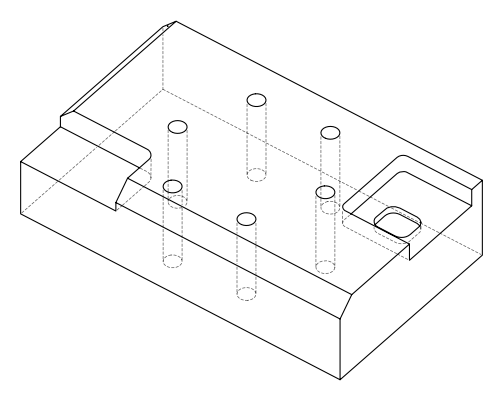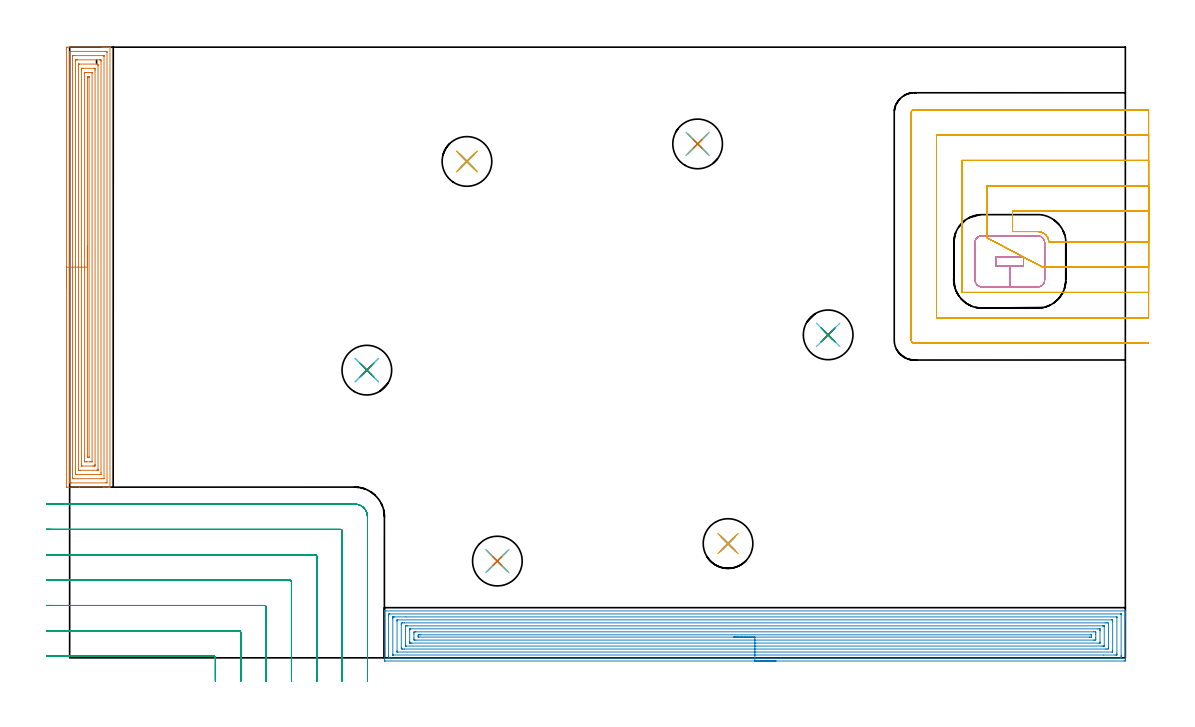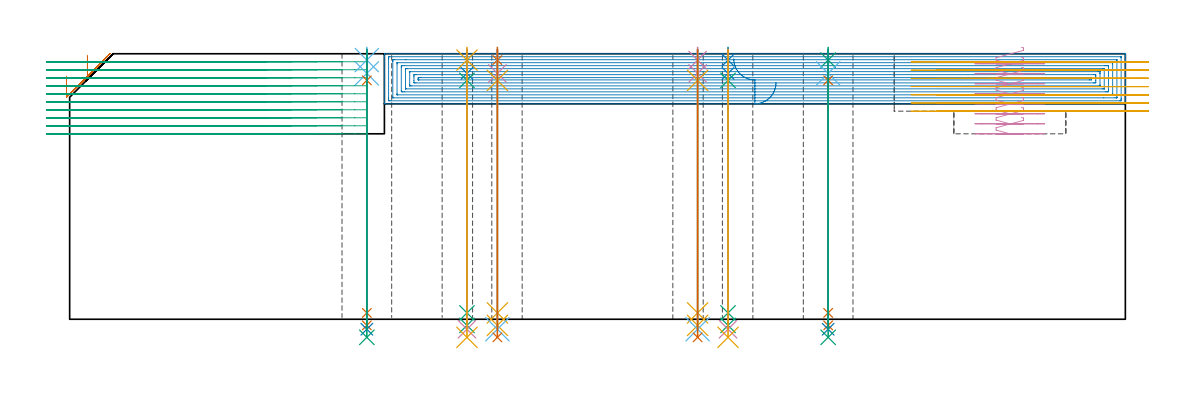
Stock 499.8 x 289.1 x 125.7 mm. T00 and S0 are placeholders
(PLAN: 35 operations, 28 tool changes, 102.1 min)
(1 AREA_MILL | FG_CHAMFER_SURFACE | UGT0205_001 | 13.59 min | 45882 mm3)
(2 AREA_MILL_1 | FG_CHAMFER_SURFACE_1 | UGT0205_001 | 25.56 min | 100823 mm3)
(3 MILL_CORNER_NOTCH_RECTANGULAR | CORNER_NOTCH_RECTANGULAR | NXT0201_012 | Follow Part, ap 4, ae 75% | 24.99 min | 450709 mm3)
(4 MILL_RECTANGULAR_POCKET | POCKET_RECTANGULAR_STRAIGHT | UGT0201_094 | Follow Part, ap 5, ae 75% | 3.44 min | 83038 mm3)
(5 MILL_SLOT | SLOT_PARTIAL_RECTANGULAR | NXT0201_012 | Follow Part, ap 4, ae 75% | 24.1 min | 315853 mm3)
(6 SPOT_DRILL | STEP1HOLE | NXT0321_9005460120000 | 0.05 min | 198 mm3)
(7 SPOT_DRILL_1 | STEP1HOLE_1 | NXT0321_9005460120000 | 0.05 min | 174 mm3)
(8 SPOT_DRILL_2 | STEP1HOLE_2 | NXT0321_9005460120000 | 0.05 min | 167 mm3)
(9 SPOT_DRILL_3 | STEP1HOLE_3 | NXT0321_9005460120000 | 0.05 min | 180 mm3)
(10 SPOT_DRILL_4 | STEP1HOLE_4 | NXT0321_9005460120000 | 0.05 min | 181 mm3)
(11 SPOT_DRILL_5 | STEP1HOLE_5 | NXT0321_9005460120000 | 0.05 min | 193 mm3)
(12 DRILL_BLIND_HOLE_INTO_CENTER | STEP1HOLE | NXT0301_033 | 0.05 min | 211 mm3)
(13 GUN_DRILL_THROUGH_HOLE | STEP1HOLE | UGT0307_002 | 0.57 min | 3239 mm3)
(14 SPADE_DRILL_TO_ENLARGE_THROUGH_HOLE | STEP1HOLE | UGT0306_005 | 0.53 min | 17093 mm3)
(15 DRILL_TO_ENLARGE_THROUGH_HOLE | STEP1HOLE | UGT0301_056 | 0.55 min | 33743 mm3)
(16 DRILL_BLIND_HOLE_INTO_CENTER_1 | STEP1HOLE_1 | NXT0301_033 | 0.05 min | 182 mm3)
(17 GUN_DRILL_THROUGH_HOLE_1 | STEP1HOLE_1 | UGT0307_002 | 0.57 min | 3279 mm3)
(18 SPADE_DRILL_TO_ENLARGE_THROUGH_HOLE_1 | STEP1HOLE_1 | UGT0306_005 | 0.53 min | 17024 mm3)
(19 DRILL_TO_ENLARGE_THROUGH_HOLE_1 | STEP1HOLE_1 | UGT0301_056 | 0.55 min | 33775 mm3)
(20 DRILL_BLIND_HOLE_INTO_CENTER_2 | STEP1HOLE_2 | NXT0301_033 | 0.05 min | 190 mm3)
(21 GUN_DRILL_THROUGH_HOLE_2 | STEP1HOLE_2 | UGT0307_002 | 0.57 min | 3199 mm3)
(22 SPADE_DRILL_TO_ENLARGE_THROUGH_HOLE_2 | STEP1HOLE_2 | UGT0306_005 | 0.53 min | 17070 mm3)
(23 DRILL_TO_ENLARGE_THROUGH_HOLE_2 | STEP1HOLE_2 | UGT0301_056 | 0.55 min | 33785 mm3)
(24 DRILL_BLIND_HOLE_INTO_CENTER_3 | STEP1HOLE_3 | NXT0301_033 | 0.05 min | 200 mm3)
(25 GUN_DRILL_THROUGH_HOLE_3 | STEP1HOLE_3 | UGT0307_002 | 0.57 min | 3217 mm3)
(26 SPADE_DRILL_TO_ENLARGE_THROUGH_HOLE_3 | STEP1HOLE_3 | UGT0306_005 | 0.53 min | 17097 mm3)
(27 DRILL_TO_ENLARGE_THROUGH_HOLE_3 | STEP1HOLE_3 | UGT0301_056 | 0.55 min | 33769 mm3)
(28 DRILL_BLIND_HOLE_INTO_CENTER_4 | STEP1HOLE_4 | NXT0301_033 | 0.05 min | 164 mm3)
(29 GUN_DRILL_THROUGH_HOLE_4 | STEP1HOLE_4 | UGT0307_002 | 0.57 min | 3264 mm3)
(30 SPADE_DRILL_TO_ENLARGE_THROUGH_HOLE_4 | STEP1HOLE_4 | UGT0306_005 | 0.53 min | 17041 mm3)
(31 DRILL_TO_ENLARGE_THROUGH_HOLE_4 | STEP1HOLE_4 | UGT0301_056 | 0.55 min | 33764 mm3)
(32 DRILL_BLIND_HOLE_INTO_CENTER_5 | STEP1HOLE_5 | NXT0301_033 | 0.05 min | 181 mm3)
(33 GUN_DRILL_THROUGH_HOLE_5 | STEP1HOLE_5 | UGT0307_002 | 0.57 min | 3260 mm3)
(34 SPADE_DRILL_TO_ENLARGE_THROUGH_HOLE_5 | STEP1HOLE_5 | UGT0306_005 | 0.53 min | 17053 mm3)
(35 DRILL_TO_ENLARGE_THROUGH_HOLE_5 | STEP1HOLE_5 | UGT0301_056 | 0.55 min | 33758 mm3)
(TOOL UGT0205_001 | Chamfer Mill 20 x 3 x 45 deg. | D20 FL50 Z2)
(TOOL NXT0201_012 | ENDMILL 16mm [2P460-1600-NA 1630] | D16 FL38 Z6)
(TOOL UGT0201_094 | End mill 20 mm | D20 FL38 Z4)
(TOOL NXT0321_9005460120000 | NC Spot Drill, 142deg, 12mm, Carbide, Uncoated | D12 PA142 FL30 Z2)
(TOOL NXT0301_033 | Carbide Drill 6.2mm [860.1-0620-031A1-MM 2214] | D6.2 PA140 FL53 Z2)
(TOOL UGT0307_002 | Gun Drill 6 mm | D6 PA130 FL24 Z1)
(TOOL UGT0306_005 | Spade Drill 14.5mm | D14.5 PA132 FL10 Z2)
(TOOL UGT0301_056 | Twist Drill 23.5 mm | D23.5 PA118 FL155 Z2)
(OP 1 AREA_MILL)
G17 G21 G94 G90
T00 M6
G54
G17 G0 G90 X-1.5 Y174.95 S1061 M3
G43 Z135.7 H0
Z115.1
G94 G1 Y174.988 Z114.228 F250.
Y175.102 Z113.364
Y175.291 Z112.512
Y175.553 Z111.68
Y175.887 Z110.874
Y176.29 Z110.1
Y176.759 Z109.364
Y177.29 Z108.672
Y177.879 Z108.029
Y178.522 Z107.44
Y179.214 Z106.909
Y179.95 Z106.44
Y180.724 Z106.037
Y181.53 Z105.703
Y182.362 Z105.441
Y183.214 Z105.252
Y184.078 Z105.138
Y184.95 Z105.1
Y288.14
X-1.499 Y288.492 Z105.101
X-1.494 Y289.027 Z105.103
X-1.492 Y289.092 Z105.106
X-0.963 Y289.1 Z105.634
X15.296 Z121.891
X15.9 Z122.495
X16.467 Z123.064
X16.788 Z123.384
X17.355 Z123.951
X17.676 Z124.271
X18.317 Z124.916
X18.712 Z125.312
X19.068 Y289.093 Z125.659
X19.097 Y289.09 Z125.688
X19.1 Y288.939 Z125.7
Y80.961
X19.097 Y80.81 Z125.688
X19.068 Y80.807 Z125.659
X18.712 Y80.8 Z125.311
X18.317 Z124.916
X17.676 Z124.271
X16.467 Z123.064
X15.9 Z122.495
X4.695 Z111.292
X-1.247 Y80.801 Z105.35
X-1.492 Y80.81 Z105.106
X-1.499 Y81.054 Z105.099
Y81.087
X-1.5 Y184.95 Z105.1
X-0.086 Z106.514
Y286.717
X-0.076 Y287.09 Z106.524
X0.423 Y287.099 Z107.023
X16.788 Y287.1 Z123.388
X17.286 Y287.099 Z123.886
X17.676 Y287.09 Z124.276
X17.685 Y286.707 Z124.285
X17.686 Y286.697 Z124.286
Y83.183
X17.676 Y82.81 Z124.276
X17.177 Y82.801 Z123.777
X0.812 Y82.8 Z107.412
X0.314 Y82.801 Z106.914
X-0.076 Y82.81 Z106.524
X-0.086 Y83.193 Z106.514
Y83.203
Y184.95
X1.328 Z107.928
X1.329 Y284.922 Z107.929
X1.33 Y285.015 Z107.93
X1.332 Y285.061 Z107.932
X1.335 Y285.079 Z107.935
X1.348 Y285.09 Z107.948
X1.525 Y285.098 Z108.125
X1.7 Y285.099 Z108.3
X2.41 Y285.1 Z109.01
X15.9 Y285.099 Z122.5
X16.077 Y285.096 Z122.677
X16.195 Y285.09 Z122.795
X16.265 Y285.082 Z122.865
X16.267 Y285.046 Z122.867
X16.269 Y284.922 Z122.869
X16.271 Y284.549 Z122.871
Y84.978
X16.27 Y84.885 Z122.87
X16.268 Y84.839 Z122.868
X16.265 Y84.821 Z122.865
X16.252 Y84.81 Z122.852
X16.075 Y84.802 Z122.675
X15.9 Y84.801 Z122.5
X15.19 Y84.8 Z121.79
X1.7 Y84.801 Z108.3
X1.523 Y84.804 Z108.123
X1.405 Y84.81 Z108.005
X1.335 Y84.818 Z107.935
X1.333 Y84.854 Z107.933
X1.33 Y84.978 Z107.93
X1.329 Y85.351 Z107.929
X1.328 Y184.95 Z107.928
X2.743 Z109.343
Y282.244
X2.747 Y282.976 Z109.347
X2.749 Y283.077 Z109.349
X2.837 Y283.09 Z109.437
X3.049 Y283.095 Z109.649
X3.475 Y283.1 Z110.075
X3.511 Z110.111
X14.162 Z120.762
X14.563 Y283.095 Z121.163
X14.764 Y283.09 Z121.364
X14.85 Y283.083 Z121.45
X14.852 Y283.017 Z121.452
X14.857 Y282.401 Z121.457
Y87.656
X14.853 Y86.924 Z121.453
X14.85 Y86.824 Z121.45
X14.763 Y86.81 Z121.363
X14.551 Y86.805 Z121.151
X14.125 Y86.8 Z120.725
X14.089 Z120.689
X3.438 Z110.038
X3.037 Y86.805 Z109.637
X2.836 Y86.81 Z109.436
X2.749 Y86.817 Z109.349
X2.748 Y86.883 Z109.348
X2.743 Y87.499 Z109.343
Y184.95
X4.157 Z110.757
Y280.665
X4.16 Y280.872 Z110.76
X4.164 Y281.009 Z110.764
X4.17 Y281.091 Z110.77
X4.203 Y281.093 Z110.803
X4.362 Y281.097 Z110.962
X4.613 Y281.1 Z111.213
X12.602 Y281.099 Z119.202
X13.238 Y281.09 Z119.838
X13.436 Y281.069 Z120.036
X13.441 Y280.665 Z120.041
X13.442 Y280.459 Z120.042
X13.443 Y89.235 Z120.043
X13.44 Y89.028 Z120.04
X13.436 Y88.891 Z120.036
X13.43 Y88.81 Z120.03
X13.397 Y88.807 Z119.997
X13.238 Y88.803 Z119.838
X12.987 Y88.8 Z119.587
X4.998 Y88.801 Z111.598
X4.362 Y88.81 Z110.962
X4.164 Y88.831 Z110.764
X4.159 Y89.235 Z110.759
X4.158 Y89.441 Z110.758
X4.157 Y184.95 Z110.757
X5.571 Z112.171
X5.572 Y278.35 Z112.172
X5.573 Y278.674 Z112.173
X5.577 Y278.958 Z112.177
X5.579 Y279.09 Z112.179
X5.718 Y279.096 Z112.318
X6.137 Y279.099 Z112.737
X6.601 Y279.1 Z113.201
X11.463 Y279.099 Z118.063
X11.93 Y279.096 Z118.53
X12.013 Y279.09 Z118.613
X12.022 Y279.083 Z118.622
X12.025 Y279.058 Z118.625
X12.027 Y278.999 Z118.627
X12.028 Y278.674 Z118.628
X12.029 Y278.104 Z118.629
X12.028 Y91.55 Z118.628
X12.027 Y91.226 Z118.627
X12.023 Y90.942 Z118.623
X12.021 Y90.81 Z118.621
X11.883 Y90.804 Z118.483
X11.463 Y90.801 Z118.063
X10.999 Y90.8 Z117.599
X6.137 Y90.801 Z112.737
X5.67 Y90.804 Z112.27
X5.587 Y90.81 Z112.187
X5.578 Y90.817 Z112.178
X5.575 Y90.843 Z112.175
X5.573 Y90.902 Z112.173
X5.571 Y91.226 Z112.171
Y91.796
Y184.95
X6.985 Z113.585
Y276.928
X6.986 Y276.968 Z113.586
X6.99 Y277.047 Z113.59
X6.993 Y277.092 Z113.593
X7. Y277.094 Z113.6
X7.025 Y277.096 Z113.625
X7.702 Y277.1 Z114.302
X7.912 Z114.512
X9.477 Z116.077
X9.688 Z116.288
X10.367 Y277.098 Z116.967
X10.575 Y277.092 Z117.175
X10.599 Y277.091 Z117.199
X10.608 Y277.007 Z117.208
X10.613 Y276.928 Z117.213
X10.614 Y276.889 Z117.214
Y92.972
Y92.932
X10.61 Y92.853 Z117.21
X10.607 Y92.808 Z117.207
X10.6 Y92.806 Z117.2
X10.575 Y92.804 Z117.175
X9.898 Y92.8 Z116.498
X9.688 Z116.288
X8.123 Z114.723
X7.912 Z114.512
X7.233 Y92.802 Z113.833
X7.025 Y92.808 Z113.625
X7.001 Y92.809 Z113.601
X6.992 Y92.893 Z113.592
X6.987 Y92.972 Z113.587
X6.986 Y93.012 Z113.586
X6.985 Y184.95 Z113.585
X8.4 Z115.
Y274.613
X8.402 Y275.016 Z115.002
X8.404 Y275.069 Z115.004
X8.407 Y275.09 Z115.007
X8.414 Y275.093 Z115.014
X8.468 Y275.097 Z115.068
X8.579 Y275.099 Z115.179
X8.8 Y275.1 Z115.4
X9.022 Y275.098 Z115.622
X9.13 Y275.094 Z115.73
X9.183 Y275.09 Z115.783
X9.194 Y275.082 Z115.794
X9.196 Y275.066 Z115.796
X9.198 Y274.959 Z115.798
X9.2 Y274.701 Z115.8
Y95.287
X9.198 Y94.884 Z115.798
X9.196 Y94.831 Z115.796
X9.193 Y94.81 Z115.793
X9.186 Y94.808 Z115.786
X9.132 Y94.803 Z115.732
X9.021 Y94.801 Z115.621
X8.8 Y94.8 Z115.4
X8.578 Y94.802 Z115.178
X8.47 Y94.806 Z115.07
X8.417 Y94.81 Z115.017
X8.406 Y94.818 Z115.006
X8.404 Y94.834 Z115.004
X8.402 Y94.941 Z115.002
X8.4 Y95.199 Z115.
Y184.95
Y185.822 Z115.038
Y186.687 Z115.151
Y187.538 Z115.34
Y188.37 Z115.603
Y189.176 Z115.936
Y189.95 Z116.339
Y190.686 Z116.808
Y191.378 Z117.339
Y192.021 Z117.928
Y192.61 Z118.572
Y193.142 Z119.264
Y193.61 Z120.
Y194.013 Z120.773
Y194.347 Z121.579
Y194.609 Z122.411
Y194.798 Z123.263
Y194.912 Z124.128
Y194.95 Z125.
G0 Z135.7
M5
M2
(OP 2 AREA_MILL_1)
G17 G21 G94 G90
T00 M6
G54
G17 G0 G90 X334.4 Y-1.5 S1061 M3
G43 Z135.7 H0
Z112.
G94 G1 X334.362 Z111.128 F250.
X334.248 Z110.264
X334.059 Z109.412
X333.797 Z108.58
X333.463 Z107.774
X333.06 Z107.
X332.591 Z106.264
X332.06 Z105.572
X331.471 Z104.929
X330.828 Z104.34
X330.136 Z103.808
X329.4 Z103.34
X328.626 Z102.937
X327.82 Z102.603
X326.988 Z102.341
X326.136 Z102.152
X325.272 Z102.038
X324.4 Z102.
X149.627
X149.155 Y-1.495 Z102.003
X149.01 Y-1.492 Z102.006
X149. Y-1.343 Z102.155
Y18.526 Z122.021
Y20.901 Z124.395
Y21.862 Z125.362
X149.01 Y22.197 Z125.689
X149.18 Y22.2 Z125.7
X499.62
X499.79 Y22.197 Z125.689
X499.8 Y21.862 Z125.361
Y21.608 Z125.108
Y20.901 Z124.395
Y19.668 Z123.164
Y19.142 Z122.637
Y18.526 Z122.021
Y-0.817 Z102.68
X499.797 Y-1.08 Z102.418
X499.79 Y-1.492 Z102.005
X499.596 Y-1.496 Z102.002
X499.173 Y-1.5 Z102.
X324.4
Y-0.086 Z103.414
X152.192 Y-0.085 Z103.415
X151.415 Y-0.081 Z103.419
X151.036 Y-0.079 Z103.421
X151.009 Y0.28 Z103.78
X151.004 Y0.679 Z104.179
X151. Y1.15 Z104.65
Y19.55 Z123.05
X151.004 Y20.021 Z123.521
X151.009 Y20.42 Z123.92
X151.036 Y20.779 Z124.279
X151.415 Y20.784 Z124.284
X151.532 Y20.785 Z124.285
X497.502 Y20.786 Z124.286
X497.752 Y20.784 Z124.284
X497.782 Y20.782 Z124.282
X497.79 Y20.779 Z124.279
X497.794 Y20.771 Z124.271
X497.798 Y20.735 Z124.235
X497.799 Y20.701 Z124.201
X497.8 Y20.493 Z123.993
Y1.15 Z104.65
X497.796 Y0.679 Z104.179
X497.791 Y0.28 Z103.78
X497.764 Y-0.079 Z103.421
X497.385 Y-0.084 Z103.416
X497.268 Y-0.085 Z103.415
X324.4 Y-0.086 Z103.414
Y1.328 Z104.828
X153.125 Y1.329 Z104.829
X153.063 Y1.331 Z104.831
X153.024 Y1.335 Z104.835
X153.01 Y1.337 Z104.837
X153.008 Y1.359 Z104.859
X153.003 Y1.558 Z105.058
X153. Y1.757 Z105.257
Y18.462 Z121.962
X153.002 Y19.142 Z122.642
X153.005 Y19.337 Z122.837
X153.01 Y19.363 Z122.863
X153.029 Y19.366 Z122.866
X153.086 Y19.369 Z122.869
X153.203 Y19.37 Z122.87
X153.864 Y19.371 Z122.871
X159.2
X495.675
X495.737 Y19.369 Z122.869
X495.776 Y19.365 Z122.865
X495.79 Y19.363 Z122.863
X495.792 Y19.341 Z122.841
X495.797 Y19.142 Z122.642
X495.8 Y18.943 Z122.443
Y2.238 Z105.738
X495.798 Y1.558 Z105.058
X495.795 Y1.363 Z104.863
X495.79 Y1.336 Z104.836
X495.771 Y1.334 Z104.834
X495.714 Y1.331 Z104.831
X495.597 Y1.329 Z104.829
X494.936 Y1.328 Z104.828
X489.607
X324.4
Y2.743 Z106.243
X155.302
X155.107 Y2.746 Z106.246
X155.038 Y2.749 Z106.249
X155.01 Y2.752 Z106.252
X155.008 Y2.773 Z106.273
X155.004 Y2.881 Z106.381
X155.001 Y3.316 Z106.816
X155. Y17.375 Z120.875
X155.004 Y17.819 Z121.319
X155.008 Y17.927 Z121.427
X155.01 Y17.948 Z121.448
X155.038 Y17.951 Z121.451
X155.107 Y17.954 Z121.454
X155.302 Y17.956 Z121.456
X493.226 Y17.957 Z121.457
X493.655 Y17.956 Z121.456
X493.74 Y17.954 Z121.454
X493.777 Y17.95 Z121.45
X493.79 Y17.947 Z121.447
X493.792 Y17.925 Z121.425
X493.796 Y17.819 Z121.319
X493.8 Y17.393 Z120.893
Y3.325 Z106.825
X493.796 Y2.881 Z106.381
X493.792 Y2.773 Z106.273
X493.79 Y2.752 Z106.252
X493.762 Y2.749 Z106.249
X493.693 Y2.746 Z106.246
X493.498 Y2.744 Z106.244
X324.4 Y2.743 Z106.243
Y4.157 Z107.657
X158.606
X157.711 Y4.158 Z107.658
X157.673 Y4.159 Z107.659
X157.01 Y4.195 Z107.695
X157.001 Y4.856 Z108.356
X157. Y15.625 Z119.125
X157.003 Y16.283 Z119.783
X157.01 Y16.504 Z120.004
X157.636 Y16.541 Z120.041
X157.673 Y16.542 Z120.042
X158.527 Y16.543 Z120.043
X490.194
X491.089 Y16.542 Z120.042
X491.127 Y16.541 Z120.041
X491.79 Y16.504 Z120.004
X491.799 Y15.844 Z119.344
X491.8 Y5.075 Z108.575
X491.797 Y4.416 Z107.916
X491.79 Y4.195 Z107.695
X491.164 Y4.159 Z107.659
X491.127 Y4.158 Z107.658
X490.273 Y4.157 Z107.657
X324.4
Y5.571 Z109.071
X159.461
X159.073 Y5.573 Z109.073
X159.017 Y5.576 Z109.076
X159.01 Y5.578 Z109.078
X159.006 Y5.587 Z109.087
X159.003 Y5.614 Z109.114
X159.001 Y5.727 Z109.227
X159. Y5.954 Z109.454
X159.001 Y14.973 Z118.473
X159.003 Y15.086 Z118.586
X159.006 Y15.113 Z118.613
X159.01 Y15.122 Z118.622
X159.017 Y15.124 Z118.624
X159.073 Y15.127 Z118.627
X159.461 Y15.128 Z118.628
X159.965 Y15.129 Z118.629
X488.95
X489.339 Y15.127 Z118.627
X489.728 Y15.124 Z118.624
X489.777 Y15.122 Z118.622
X489.79 Y15.117 Z118.617
X489.793 Y15.098 Z118.598
X489.797 Y15.018 Z118.518
X489.799 Y14.897 Z118.397
X489.8 Y14.746 Z118.246
X489.799 Y5.727 Z109.227
X489.797 Y5.614 Z109.114
X489.794 Y5.587 Z109.087
X489.79 Y5.578 Z109.078
X489.783 Y5.576 Z109.076
X489.727 Y5.573 Z109.073
X489.339 Y5.571 Z109.071
X488.835
X324.4
Y6.985 Z110.485
X161.988
X161.249 Y6.988 Z110.488
X161.064 Y6.99 Z110.49
X161.023 Y6.992 Z110.492
X161.01 Y7.004 Z110.504
X161.007 Y7.061 Z110.561
X161.003 Y7.223 Z110.723
X161. Y7.468 Z110.968
Y7.712 Z111.212
Y13.232 Z116.732
X161.003 Y13.476 Z116.976
X161.007 Y13.639 Z117.139
X161.01 Y13.696 Z117.196
X161.023 Y13.708 Z117.208
X161.064 Y13.71 Z117.21
X161.249 Y13.713 Z117.213
X161.404 Y13.714 Z117.214
X486.812
X487.551 Y13.71 Z117.21
X487.713 Y13.708 Z117.208
X487.791 Y13.7 Z117.2
X487.793 Y13.681 Z117.181
X487.798 Y13.624 Z117.124
X487.8 Y12.988 Z116.488
Y12.743 Z116.243
Y7.468 Z110.968
X487.797 Y7.223 Z110.723
X487.793 Y7.061 Z110.561
X487.79 Y7.004 Z110.504
X487.777 Y6.992 Z110.492
X487.736 Y6.99 Z110.49
X487.551 Y6.987 Z110.487
X487.396 Y6.986 Z110.486
X324.4 Y6.985 Z110.485
Y8.4 Z111.9
X163.931
X163.227 Y8.404 Z111.904
X163.037 Y8.407 Z111.907
X163.006 Y8.592 Z112.092
X163.002 Y8.625 Z112.125
X163. Y9.471 Z112.971
Y11.265 Z114.765
X163.003 Y12.108 Z115.608
X163.005 Y12.14 Z115.64
X163.037 Y12.293 Z115.793
X163.737 Y12.299 Z115.799
X163.931 Y12.3 Z115.8
X484.869
X485.573 Y12.296 Z115.796
X485.763 Y12.293 Z115.793
X485.794 Y12.108 Z115.608
X485.798 Y12.075 Z115.575
X485.8 Y11.229 Z114.729
Y9.435 Z112.935
X485.797 Y8.592 Z112.092
X485.795 Y8.56 Z112.06
X485.763 Y8.407 Z111.907
X485.063 Y8.401 Z111.901
X484.869 Y8.4 Z111.9
X324.4
Y9.814 Z113.314
X165.369
X165.06 Y9.816 Z113.316
X165.028 Y9.818 Z113.318
X165.012 Y9.82 Z113.32
X165.01 Y9.84 Z113.34
X165.004 Y9.952 Z113.452
X165.001 Y10.177 Z113.677
X165.002 Y10.35 Z113.85
X165.006 Y10.703 Z114.203
X165.01 Y10.873 Z114.373
X165.18 Y10.879 Z114.379
X165.718 Y10.883 Z114.383
X166.263 Y10.886 Z114.386
X483.431
X483.74 Y10.884 Z114.384
X483.772 Y10.882 Z114.382
X483.788 Y10.88 Z114.38
X483.79 Y10.86 Z114.36
X483.795 Y10.748 Z114.248
X483.799 Y10.523 Z114.023
X483.798 Y10.35 Z113.85
X483.794 Y9.997 Z113.497
X483.79 Y9.827 Z113.327
X483.62 Y9.821 Z113.321
X483.081 Y9.816 Z113.316
X482.732 Y9.814 Z113.314
X324.4
X323.528 Z113.352
X322.663 Z113.466
X321.812 Z113.655
X320.98 Z113.917
X320.174 Z114.251
X319.4 Z114.654
X318.664 Z115.122
X317.972 Z115.653
X317.329 Z116.243
X316.74 Z116.886
X316.208 Z117.578
X315.74 Z118.314
X315.337 Z119.088
X315.003 Z119.894
X314.741 Z120.726
X314.552 Z121.577
X314.438 Z122.442
X314.4 Z123.314
G0 Z135.7
M5
M2
(OP 3 MILL_CORNER_NOTCH_RECTANGULAR)
G17 G21 G94 G90
T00 M6
G54
G17 G0 G90 X69.011 Y-11. S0 M3
G43 Z135.7 H1
Z121.91
G94 G1 X69. Y-8. F250.
Y-7.746 F500.
Y0.006
G3 X68.207 Y0.8 R0.8
G1 X-7.746
X-8.
X-11. Y0.811 F250.
G0 Z135.7
X81.013 Y-11.
Z121.91
G1 X81.001 Y-8.
G2 X81. Y-7.746 R60. F500.
G1 Y12.006
G3 X80.206 Y12.8 R0.8
G1 X-7.746
X-8. Y12.801
X-11. Y12.813 F250.
G0 Z135.7
X93.017 Y-11.
Z121.91
G1 X93.001 Y-8.
G2 X93. Y-7.746 R48. F500.
G1 Y24.006
G3 X92.206 Y24.8 R0.8
G1 X-7.746
X-8. Y24.801
X-11. Y24.817 F250.
G0 Z135.7
X105.022 Y-11.
Z121.91
G1 X105.001 Y-8.
G2 X105. Y-7.746 R36. F500.
G1 Y36.005
G3 X104.205 Y36.8 R0.8
G1 X-7.746
X-8. Y36.801
X-11. Y36.822 F250.
G0 Z135.7
X117.033 Y-11.
Z121.91
G1 X117.001 Y-8.
G2 X117. Y-7.746 R24. F500.
G1 Y48.005
G3 X116.205 Y48.8 R0.8
G1 X-7.746
G2 X-8. Y48.801 R24.
G1 X-11. Y48.833 F250.
G0 Z135.7
X129.066 Y-10.999
Z121.91
G1 X129.003 Y-8.
G2 X129. Y-7.746 R12. F500.
G1 Y60.005
G3 X128.205 Y60.8 R0.8
G1 X-7.746
G2 X-8. Y60.803 R12.
G1 X-10.999 Y60.866 F250.
G0 Z135.7
X141. Y-10.746
Z121.91
G1 Y-7.746
Y66.8 F500.
G3 X135. Y72.8 R6.
G1 X-7.746
X-10.746 F250.
G0 Z135.7
X69.011 Y-11.
Z118.12
G1 X69. Y-8.
Y-7.746 F500.
Y0.006
G3 X68.206 Y0.8 R0.8
G1 X-7.746
X-8.
X-11. Y0.811 F250.
G0 Z135.7
X81.013 Y-11.
Z118.12
G1 X81.001 Y-8.
X81. Y-7.746 F500.
Y12.006
G3 X80.206 Y12.8 R0.8
G1 X-7.746
X-8. Y12.801
X-11. Y12.813 F250.
G0 Z135.7
X93.017 Y-11.
Z118.12
G1 X93.001 Y-8.
X93. Y-7.746 F500.
Y24.006
G3 X92.206 Y24.8 R0.8
G1 X-7.746
X-8. Y24.801
X-11. Y24.817 F250.
G0 Z135.7
X105.022 Y-11.
Z118.12
G1 X105.001 Y-8.
X105. Y-7.746 F500.
Y36.005
G3 X104.205 Y36.8 R0.8
G1 X-7.746
X-8. Y36.801
X-11. Y36.822 F250.
G0 Z135.7
X117.033 Y-11.
Z118.12
G1 X117.001 Y-8.
G2 X117. Y-7.746 R24. F500.
G1 Y48.005
G3 X116.205 Y48.8 R0.8
G1 X-7.746
G2 X-8. Y48.801 R24.
G1 X-11. Y48.833 F250.
G0 Z135.7
X129.066 Y-10.999
Z118.12
G1 X129.003 Y-8.
G2 X129. Y-7.746 R12. F500.
G1 Y60.005
G3 X128.205 Y60.8 R0.8
G1 X-7.746
G2 X-8. Y60.803 R12.
G1 X-10.999 Y60.866 F250.
G0 Z135.7
X141. Y-10.746
Z118.12
G1 Y-7.746
Y66.8 F500.
G3 X135. Y72.8 R6.
G1 X-7.746
X-10.746 F250.
G0 Z135.7
X69.011 Y-11.
Z114.33
G1 X69. Y-8.
Y-7.746 F500.
Y0.007
G3 X68.206 Y0.8 R0.8
G1 X-7.751
X-8.
X-11. Y0.811 F250.
G0 Z135.7
X81.013 Y-11.
Z114.33
G1 X81.001 Y-8.
X81. Y-7.746 F500.
Y12.006
G3 X80.206 Y12.8 R0.8
G1 X-7.751
X-8. Y12.801
X-11. Y12.813 F250.
G0 Z135.7
X93.017 Y-11.
Z114.33
G1 X93.001 Y-8.
X93. Y-7.746 F500.
Y24.006
G3 X92.206 Y24.8 R0.8
G1 X-7.751
X-8. Y24.801
X-11. Y24.816 F250.
G0 Z135.7
X105.022 Y-11.
Z114.33
G1 X105.001 Y-8.
X105. Y-7.746 F500.
Y36.005
G3 X104.205 Y36.8 R0.8
G1 X-7.751
X-8. Y36.801
X-11. Y36.822 F250.
G0 Z135.7
X117.033 Y-11.
Z114.33
G1 X117.001 Y-8.
G2 X117. Y-7.746 R24. F500.
G1 Y48.005
G3 X116.205 Y48.8 R0.8
G1 X-7.751
G2 X-8. Y48.801 R24.
G1 X-11. Y48.832 F250.
G0 Z135.7
X129.066 Y-10.999
Z114.33
G1 X129.003 Y-8.
G2 X129. Y-7.746 R12. F500.
G1 Y60.005
G3 X128.205 Y60.8 R0.8
G1 X-7.751
G2 X-8. Y60.803 R12.
G1 X-10.999 Y60.865 F250.
G0 Z135.7
X141. Y-10.746
Z114.33
G1 Y-7.746
Y66.8 F500.
G3 X135. Y72.8 R6.
G1 X-7.751
X-10.751 F250.
G0 Z135.7
X69.01 Y-11.
Z110.54
G1 X69. Y-8.
G2 X69. Y-7.769 R72. F500.
G1 Y0.006
G3 X68.207 Y0.8 R0.8
G1 X-8.
X-11. F250.
G0 Z135.7
X81.012 Y-11.
Z110.54
G1 X81. Y-8.
G2 X81. Y-7.769 R60. F500.
G1 Y12.006
G3 X80.206 Y12.8 R0.8
G1 X-8.
X-11. F250.
G0 Z135.7
X93.015 Y-11.
Z110.54
G1 X93.001 Y-8.
G2 X93. Y-7.769 R48. F500.
G1 Y24.006
G3 X92.206 Y24.8 R0.8
G1 X-8.
X-11. F250.
G0 Z135.7
X105.02 Y-11.
Z110.54
G1 X105.001 Y-8.
G2 X105. Y-7.769 R36. F500.
G1 Y36.005
G3 X104.205 Y36.8 R0.8
G1 X-8.
X-11. F250.
G0 Z135.7
X117.03 Y-11.
Z110.54
G1 X117.001 Y-8.
G2 X117. Y-7.769 R24. F500.
G1 Y48.005
G3 X116.205 Y48.8 R0.8
G1 X-8.
X-11. F250.
G0 Z135.7
X129.06 Y-10.999
Z110.54
G1 X129.002 Y-8.
G2 X129. Y-7.769 R12. F500.
G1 Y60.005
G3 X128.205 Y60.8 R0.8
G1 X-8.
X-11. F250.
G0 Z135.7
X141. Y-10.769
Z110.54
G1 Y-7.769
Y66.8 F500.
G3 X135. Y72.8 R6.
G1 X-8.
X-11. F250.
G0 Z135.7
X69. Y-11.
Z106.75
G1 Y-8.
Y0.006 F500.
G3 X68.206 Y0.8 R0.8
G1 X-8.
X-11. F250.
G0 Z135.7
X81. Y-11.
Z106.75
G1 Y-8.
Y12.006 F500.
G3 X80.206 Y12.8 R0.8
G1 X-8.
X-11. F250.
G0 Z135.7
X93. Y-11.
Z106.75
G1 Y-8.
Y24.006 F500.
G3 X92.206 Y24.8 R0.8
G1 X-8.
X-11. F250.
G0 Z135.7
X105. Y-11.
Z106.75
G1 Y-8.
Y36.005 F500.
G3 X104.205 Y36.8 R0.8
G1 X-8.
X-11. F250.
G0 Z135.7
X117. Y-11.
Z106.75
G1 Y-8.
Y48.005 F500.
G3 X116.205 Y48.8 R0.8
G1 X-8.
X-11. F250.
G0 Z135.7
X129. Y-11.
Z106.75
G1 Y-8.
Y60.005 F500.
G3 X128.205 Y60.8 R0.8
G1 X-8.
X-11. F250.
G0 Z135.7
X141. Y-11.
Z106.75
G1 Y-8.
Y66.8 F500.
G3 X135. Y72.8 R6.
G1 X-8.
X-11. F250.
G0 Z135.7
X69. Y-11.
Z102.96
G1 Y-8.
Y0.006 F500.
G3 X68.206 Y0.8 R0.8
G1 X-8.
X-11. F250.
G0 Z135.7
X81. Y-11.
Z102.96
G1 Y-8.
Y12.006 F500.
G3 X80.206 Y12.8 R0.8
G1 X-8.
X-11. F250.
G0 Z135.7
X93. Y-11.
Z102.96
G1 Y-8.
Y24.006 F500.
G3 X92.206 Y24.8 R0.8
G1 X-8.
X-11. F250.
G0 Z135.7
X105. Y-11.
Z102.96
G1 Y-8.
Y36.005 F500.
G3 X104.205 Y36.8 R0.8
G1 X-8.
X-11. F250.
G0 Z135.7
X117. Y-11.
Z102.96
G1 Y-8.
Y48.005 F500.
G3 X116.205 Y48.8 R0.8
G1 X-8.
X-11. F250.
G0 Z135.7
X129. Y-11.
Z102.96
G1 Y-8.
Y60.005 F500.
G3 X128.205 Y60.8 R0.8
G1 X-8.
X-11. F250.
G0 Z135.7
X141. Y-11.
Z102.96
G1 Y-8.
Y66.8 F500.
G3 X135. Y72.8 R6.
G1 X-8.
X-11. F250.
G0 Z135.7
X69. Y-11.
Z99.17
G1 Y-8.
Y0.006 F500.
G3 X68.207 Y0.8 R0.8
G1 X-8.
X-11. F250.
G0 Z135.7
X81. Y-11.
Z99.17
G1 Y-8.
Y12.006 F500.
G3 X80.206 Y12.8 R0.8
G1 X-8.
X-11. F250.
G0 Z135.7
X93. Y-11.
Z99.17
G1 Y-8.
Y24.006 F500.
G3 X92.206 Y24.8 R0.8
G1 X-8.
X-11. F250.
G0 Z135.7
X105. Y-11.
Z99.17
G1 Y-8.
Y36.005 F500.
G3 X104.205 Y36.8 R0.8
G1 X-8.
X-11. F250.
G0 Z135.7
X117. Y-11.
Z99.17
G1 Y-8.
Y48.005 F500.
G3 X116.205 Y48.8 R0.8
G1 X-8.
X-11. F250.
G0 Z135.7
X129. Y-11.
Z99.17
G1 Y-8.
Y60.005 F500.
G3 X128.205 Y60.8 R0.8
G1 X-8.
X-11. F250.
G0 Z135.7
X141. Y-11.
Z99.17
G1 Y-8.
Y66.8 F500.
G3 X135. Y72.8 R6.
G1 X-8.
X-11. F250.
G0 Z135.7
X69. Y-11.
Z95.38
G1 Y-8.
Y0.006 F500.
G3 X68.207 Y0.8 R0.8
G1 X-8.
X-11. F250.
G0 Z135.7
X81. Y-11.
Z95.38
G1 Y-8.
Y12.006 F500.
G3 X80.206 Y12.8 R0.8
G1 X-8.
X-11. F250.
G0 Z135.7
X93. Y-11.
Z95.38
G1 Y-8.
Y24.006 F500.
G3 X92.206 Y24.8 R0.8
G1 X-8.
X-11. F250.
G0 Z135.7
X105. Y-11.
Z95.38
G1 Y-8.
Y36.005 F500.
G3 X104.205 Y36.8 R0.8
G1 X-8.
X-11. F250.
G0 Z135.7
X117. Y-11.
Z95.38
G1 Y-8.
Y48.005 F500.
G3 X116.205 Y48.8 R0.8
G1 X-8.
X-11. F250.
G0 Z135.7
X129. Y-11.
Z95.38
G1 Y-8.
Y60.005 F500.
G3 X128.205 Y60.8 R0.8
G1 X-8.
X-11. F250.
G0 Z135.7
X141. Y-11.
Z95.38
G1 Y-8.
Y66.8 F500.
G3 X135. Y72.8 R6.
G1 X-8.
X-11. F250.
G0 Z135.7
X69. Y-11.
Z91.59
G1 Y-8.
Y0.006 F500.
G3 X68.207 Y0.8 R0.8
G1 X-8.
X-11. F250.
G0 Z135.7
X81. Y-11.
Z91.59
G1 Y-8.
Y12.006 F500.
G3 X80.206 Y12.8 R0.8
G1 X-8.
X-11. F250.
G0 Z135.7
X93. Y-11.
Z91.59
G1 Y-8.
Y24.006 F500.
G3 X92.206 Y24.8 R0.8
G1 X-8.
X-11. F250.
G0 Z135.7
X105. Y-11.
Z91.59
G1 Y-8.
Y36.005 F500.
G3 X104.205 Y36.8 R0.8
G1 X-8.
X-11. F250.
G0 Z135.7
X117. Y-11.
Z91.59
G1 Y-8.
Y48.005 F500.
G3 X116.205 Y48.8 R0.8
G1 X-8.
X-11. F250.
G0 Z135.7
X129. Y-11.
Z91.59
G1 Y-8.
Y60.005 F500.
G3 X128.205 Y60.8 R0.8
G1 X-8.
X-11. F250.
G0 Z135.7
X141. Y-11.
Z91.59
G1 Y-8.
Y66.8 F500.
G3 X135. Y72.8 R6.
G1 X-8.
X-11. F250.
G0 Z135.7
X69. Y-11.
Z87.8
G1 Y-8.
Y0.006 F500.
G3 X68.207 Y0.8 R0.8
G1 X-8.
X-11. F250.
G0 Z135.7
X81. Y-11.
Z87.8
G1 Y-8.
Y12.006 F500.
G3 X80.206 Y12.8 R0.8
G1 X-8.
X-11. F250.
G0 Z135.7
X93. Y-11.
Z87.8
G1 Y-8.
Y24.006 F500.
G3 X92.206 Y24.8 R0.8
G1 X-8.
X-11. F250.
G0 Z135.7
X105. Y-11.
Z87.8
G1 Y-8.
Y36.005 F500.
G3 X104.205 Y36.8 R0.8
G1 X-8.
X-11. F250.
G0 Z135.7
X117. Y-11.
Z87.8
G1 Y-8.
Y48.005 F500.
G3 X116.205 Y48.8 R0.8
G1 X-8.
X-11. F250.
G0 Z135.7
X129. Y-11.
Z87.8
G1 Y-8.
Y60.005 F500.
G3 X128.205 Y60.8 R0.8
G1 X-8.
X-11. F250.
G0 Z135.7
X141. Y-11.
Z87.8
G1 Y-8.
Y66.8 F500.
G3 X135. Y72.8 R6.
G1 X-8.
X-11. F250.
G0 Z135.7
M5
M2
(OP 4 MILL_RECTANGULAR_POCKET)
G17 G21 G94 G90
T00 M6
G54
G17 G0 G90 X450.623 Y185.6 S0 M3
G43 Z135.7 H0
Z128.7
G94 G1 X451.6 Z128.438 F250.
Y189.8 Z127.313
X438.6 Z123.829
Y185.6 Z122.704
X445.1 Z120.962
X451.6 F500.
Y189.8
X438.6
Y185.6
X445.1
Y175.6
X458.3
G3 X461.6 Y178.9 R3.3
G1 Y196.5
G3 X458.3 Y199.8 R3.3
G1 X431.9
G3 X428.6 Y196.5 R3.3
G1 Y178.9
G3 X431.9 Y175.6 R3.3
G1 X445.1
X446.1
G0 X450.623 Y185.6 Z123.962
G1 X451.6 Z123.701 F250.
Y189.8 Z122.575
X438.6 Z119.092
Y185.6 Z117.967
X445.1 Z116.225
X451.6 F500.
Y189.8
X438.6
Y185.6
X445.1
Y175.6
X458.3
G3 X461.6 Y178.9 R3.3
G1 Y196.5
G3 X458.3 Y199.8 R3.3
G1 X431.9
G3 X428.6 Y196.5 R3.3
G1 Y178.9
G3 X431.9 Y175.6 R3.3
G1 X445.1
X446.1
G0 X450.623 Y185.6 Z119.225
G1 X451.6 Z118.963 F250.
Y189.8 Z117.838
X438.6 Z114.354
Y185.6 Z113.229
X445.1 Z111.487
X451.6 F500.
Y189.8
X438.6
Y185.6
X445.1
Y175.6
X458.3
G3 X461.6 Y178.9 R3.3
G1 Y196.5
G3 X458.3 Y199.8 R3.3
G1 X431.9
G3 X428.6 Y196.5 R3.3
G1 Y178.9
G3 X431.9 Y175.6 R3.3
G1 X445.1
X446.1
G0 X450.623 Y185.6 Z114.487
G1 X451.6 Z114.226 F250.
Y189.8 Z113.1
X438.6 Z109.617
Y185.6 Z108.492
X445.1 Z106.75
X451.6 F500.
Y189.8
X438.6
Y185.6
X445.1
Y175.6
X458.3
G3 X461.6 Y178.9 R3.3
G1 Y196.5
G3 X458.3 Y199.8 R3.3
G1 X431.9
G3 X428.6 Y196.5 R3.3
G1 Y178.9
G3 X431.9 Y175.6 R3.3
G1 X445.1
X446.1
G0 X450.623 Y185.6 Z109.75
G1 X451.6 Z109.488 F250.
Y189.8 Z108.363
X438.6 Z104.88
Y185.6 Z103.754
X445.1 Z102.012
X451.6 F500.
Y189.8
X438.6
Y185.6
X445.1
Y175.6
X458.3
G3 X461.6 Y178.9 R3.3
G1 Y196.5
G3 X458.3 Y199.8 R3.3
G1 X431.9
G3 X428.6 Y196.5 R3.3
G1 Y178.9
G3 X431.9 Y175.6 R3.3
G1 X445.1
X446.1
G0 X450.623 Y185.6 Z105.012
G1 X451.6 Z104.751 F250.
Y189.8 Z103.625
X438.6 Z100.142
Y185.6 Z99.017
X445.1 Z97.275
X451.6 F500.
Y189.8
X438.6
Y185.6
X445.1
Y175.6
X458.3
G3 X461.6 Y178.9 R3.3
G1 Y196.5
G3 X458.3 Y199.8 R3.3
G1 X431.9
G3 X428.6 Y196.5 R3.3
G1 Y178.9
G3 X431.9 Y175.6 R3.3
G1 X445.1
X446.1
G0 X450.623 Y185.6 Z100.275
G1 X451.6 Z100.013 F250.
Y189.8 Z98.888
X438.6 Z95.405
Y185.6 Z94.279
X445.1 Z92.537
X451.6 F500.
Y189.8
X438.6
Y185.6
X445.1
Y175.6
X458.3
G3 X461.6 Y178.9 R3.3
G1 Y196.5
G3 X458.3 Y199.8 R3.3
G1 X431.9
G3 X428.6 Y196.5 R3.3
G1 Y178.9
G3 X431.9 Y175.6 R3.3
G1 X445.1
X446.1
G0 X450.623 Y185.6 Z95.537
G1 X451.6 Z95.276 F250.
Y189.8 Z94.15
X438.6 Z90.667
Y185.6 Z89.542
X445.1 Z87.8
X451.6 F500.
Y189.8
X438.6
Y185.6
X445.1
Y175.6
X458.3
G3 X461.6 Y178.9 R3.3
G1 Y196.5
G3 X458.3 Y199.8 R3.3
G1 X431.9
G3 X428.6 Y196.5 R3.3
G1 Y178.9
G3 X431.9 Y175.6 R3.3
G1 X445.1
X446.1
G0 Z135.7
M5
M2
(OP 5 MILL_SLOT)
G17 G21 G94 G90
T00 M6
G54
G17 G0 G90 X510.8 Y211.5 S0 M3
G43 Z135.7 H1
Z121.814
G94 G1 X507.8 F250.
X446.4 F500.
Y201.8
X458.448 Y201.803
X458.936 Y201.749
X459.454 Y201.675
X459.801 Y201.594
X459.838 Y201.582
X459.982 Y201.527
X460.637 Y201.255
X460.896 Y201.128
G2 X462.086 Y200.226 R8.161
G1 X462.236 Y200.054
X462.66 Y199.505
X462.929 Y199.095
X463.058 Y198.831
X463.395 Y197.997
X463.476 Y197.648
X463.551 Y197.128
X463.564 Y197.
X507.8
X510.8 F250.
Y223.5
X507.8
X434.4 F500.
Y201.8
Y198.8 F250.
X460.6 Y185. F500.
X463.6 F250.
X507.8 F500.
X510.8 F250.
Y235.5
X507.8
X422.4 F500.
Y173.
X507.8
X510.8 F250.
Y247.5
X507.8
X410.4 F500.
Y161.
X507.8
X510.8 F250.
Y259.5
X507.8
X399.8 F500.
G3 X398.4 Y258.1 R1.4
G1 Y150.4
G3 X399.8 Y149. R1.4
G1 X507.8
X510.8 F250.
G0 Y211.5 Z117.928
G1 X507.8
X446.4 F500.
Y201.8
X458.448 Y201.803
X458.936 Y201.749
X459.454 Y201.675
X459.801 Y201.594
X459.838 Y201.582
X459.982 Y201.527
X460.637 Y201.255
X460.896 Y201.128
G2 X462.086 Y200.226 R8.161
G1 X462.236 Y200.054
X462.66 Y199.505
X462.929 Y199.095
X463.058 Y198.831
X463.395 Y197.997
X463.476 Y197.648
X463.551 Y197.128
X463.564 Y197.
X507.8
X510.8 F250.
Y223.5
X507.8
X434.4 F500.
Y201.8
Y198.8 F250.
X460.6 Y185. F500.
X463.6 F250.
X507.8 F500.
X510.8 F250.
Y235.5
X507.8
X422.4 F500.
Y173.
X507.8
X510.8 F250.
Y247.5
X507.8
X410.4 F500.
Y161.
X507.8
X510.8 F250.
Y259.5
X507.8
X399.8 F500.
G3 X398.4 Y258.1 R1.4
G1 Y150.4
G3 X399.8 Y149. R1.4
G1 X507.8
X510.8 F250.
G0 Y211.5 Z114.043
G1 X507.8
X446.4 F500.
Y201.8
X458.448 Y201.803
X458.936 Y201.749
X459.454 Y201.675
X459.801 Y201.594
X459.838 Y201.582
X459.982 Y201.527
X460.637 Y201.255
X460.896 Y201.128
G2 X462.086 Y200.226 R8.818
G1 X462.238 Y200.052
X462.594 Y199.591
X462.66 Y199.505
X462.929 Y199.095
X463.058 Y198.831
X463.395 Y197.997
X463.476 Y197.648
X463.551 Y197.128
X463.564 Y197.
X507.8
X510.8 F250.
Y223.5
X507.8
X434.4 F500.
Y201.8
Y198.8 F250.
X460.6 Y185. F500.
X463.6 F250.
X507.8 F500.
X510.8 F250.
Y235.5
X507.8
X422.4 F500.
Y173.
X507.8
X510.8 F250.
Y247.5
X507.8
X410.4 F500.
Y161.
X507.8
X510.8 F250.
Y259.5
X507.8
X399.8 F500.
G3 X398.4 Y258.1 R1.4
G1 Y150.4
G3 X399.8 Y149. R1.4
G1 X507.8
X510.8 F250.
G0 Y211.5 Z110.157
G1 X507.8
X446.4 F500.
Y201.8
X458.448 Y201.803
X458.936 Y201.749
X459.454 Y201.675
X459.801 Y201.594
X459.838 Y201.582
X459.982 Y201.527
X460.637 Y201.255
X460.896 Y201.128
G2 X462.086 Y200.226 R8.818
G1 X462.237 Y200.053
X462.62 Y199.557
X462.66 Y199.505
X462.929 Y199.095
X463.058 Y198.831
X463.395 Y197.997
X463.476 Y197.648
X463.551 Y197.128
X463.564 Y197.
X507.8
X510.8 F250.
Y223.5
X507.8
X434.4 F500.
Y201.8
Y198.8 F250.
X460.6 Y185. F500.
X463.6 F250.
X507.8 F500.
X510.8 F250.
Y235.5
X507.8
X422.4 F500.
Y173.
X507.8
X510.8 F250.
Y247.5
X507.8
X410.4 F500.
Y161.
X507.8
X510.8 F250.
Y259.5
X507.8
X399.8 F500.
G3 X398.4 Y258.1 R1.4
G1 Y150.4
G3 X399.8 Y149. R1.4
G1 X507.8
X510.8 F250.
G0 Y211.5 Z106.271
G1 X507.8
X446.4 F500.
Y201.8
X458.448 Y201.803
X458.936 Y201.749
X459.454 Y201.675
X459.801 Y201.594
X459.838 Y201.582
X459.982 Y201.527
X460.637 Y201.255
X460.896 Y201.128
G2 X462.086 Y200.226 R8.161
G1 X462.236 Y200.055
X462.661 Y199.503
X462.929 Y199.095
X463.058 Y198.831
X463.395 Y197.997
X463.476 Y197.648
X463.551 Y197.128
X463.564 Y197.
X507.8
X510.8 F250.
Y223.5
X507.8
X434.4 F500.
Y201.8
Y198.8 F250.
X460.6 Y185. F500.
X463.6 F250.
X507.8 F500.
X510.8 F250.
Y235.5
X507.8
X422.4 F500.
Y173.
X507.8
X510.8 F250.
Y247.5
X507.8
X410.4 F500.
Y161.
X507.8
X510.8 F250.
Y259.5
X507.8
X399.8 F500.
G3 X398.4 Y258.1 R1.4
G1 Y150.4
G3 X399.8 Y149. R1.4
G1 X507.8
X510.8 F250.
G0 Y211.5 Z102.386
G1 X507.8
X446.4 F500.
Y201.8
X458.448 Y201.803
X458.936 Y201.749
X459.454 Y201.675
X459.801 Y201.594
X459.838 Y201.582
X459.982 Y201.527
X460.637 Y201.255
X460.896 Y201.128
G2 X462.086 Y200.226 R8.161
G1 X462.236 Y200.055
X462.661 Y199.503
X462.929 Y199.095
X463.058 Y198.831
X463.395 Y197.997
X463.476 Y197.648
X463.551 Y197.128
X463.564 Y197.
X507.8
X510.8 F250.
Y223.5
X507.8
X434.4 F500.
Y201.8
Y198.8 F250.
X460.6 Y185. F500.
X463.6 F250.
X507.8 F500.
X510.8 F250.
Y235.5
X507.8
X422.4 F500.
Y173.
X507.8
X510.8 F250.
Y247.5
X507.8
X410.4 F500.
Y161.
X507.8
X510.8 F250.
Y259.5
X507.8
X399.8 F500.
G3 X398.4 Y258.1 R1.4
G1 Y150.4
G3 X399.8 Y149. R1.4
G1 X507.8
X510.8 F250.
G0 Y211.5 Z98.5
G1 X507.8
X446.4 F500.
Y201.8
X458.448 Y201.803
X458.936 Y201.749
X459.454 Y201.675
X459.801 Y201.594
X459.838 Y201.582
X459.982 Y201.527
X460.637 Y201.255
X460.896 Y201.128
G2 X462.086 Y200.226 R8.836
G1 X462.238 Y200.052
X462.594 Y199.591
X462.66 Y199.505
X462.929 Y199.095
X463.058 Y198.831
X463.395 Y197.997
X463.476 Y197.648
X463.551 Y197.128
X463.564 Y197.
X507.8
X510.8 F250.
Y223.5
X507.8
X434.4 F500.
Y201.8
Y198.8 F250.
X460.6 Y185. F500.
X463.6 F250.
X507.8 F500.
X510.8 F250.
Y235.5
X507.8
X422.4 F500.
Y173.
X507.8
X510.8 F250.
Y247.5
X507.8
X410.4 F500.
Y161.
X507.8
X510.8 F250.
Y259.5
X507.8
X399.8 F500.
G3 X398.4 Y258.1 R1.4
G1 Y150.4
G3 X399.8 Y149. R1.4
G1 X507.8
X510.8 F250.
G0 Z135.7
M5
M2
(OP 6 SPOT_DRILL)
G17 G21 G94 G90
T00 M6
G54
G17 G0 G90 X140.7 Y136.2 S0 M3
G43 Z135.7 H0
G94 G81 G98 Z122.7 F250. R128.7
G80
M5
M2
(OP 7 SPOT_DRILL_1)
G17 G21 G94 G90
T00 M6
G54
G17 G0 G90 X202.5 Y45.8 S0 M3
G43 Z135.7 H0
G94 G81 G98 Z122.7 F250. R128.7
G80
M5
M2
(OP 8 SPOT_DRILL_2)
G17 G21 G94 G90
T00 M6
G54
G17 G0 G90 X311.7 Y54.1 S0 M3
G43 Z135.7 H0
G94 G81 G98 Z122.7 F250. R128.7
G80
M5
M2
(OP 9 SPOT_DRILL_3)
G17 G21 G94 G90
T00 M6
G54
G17 G0 G90 X359.1 Y152.9 S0 M3
G43 Z135.7 H0
G94 G81 G98 Z122.7 F250. R128.7
G80
M5
M2
(OP 10 SPOT_DRILL_4)
G17 G21 G94 G90
T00 M6
G54
G17 G0 G90 X297.3 Y243.3 S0 M3
G43 Z135.7 H0
G94 G81 G98 Z122.7 F250. R128.7
G80
M5
M2
(OP 11 SPOT_DRILL_5)
G17 G21 G94 G90
T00 M6
G54
G17 G0 G90 X188.1 Y235. S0 M3
G43 Z135.7 H0
G94 G81 G98 Z122.7 F250. R128.7
G80
M5
M2
(OP 12 DRILL_BLIND_HOLE_INTO_CENTER)
G17 G21 G94 G90
T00 M6
G54
G17 G0 G90 X140.7 Y136.2 S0 M3
G43 Z135.7 H1
G94 G81 G98 Z116.4 F250. R127.7
G80
M5
M2
(OP 13 GUN_DRILL_THROUGH_HOLE)
G17 G21 G94 G90
T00 M6
G54
G17 G0 G90 X140.7 Y136.2 M8
G43 Z135.7 H0
Z123.132
S716 M3
G94 G1 Z113.093 F125. M26
G4 X.084
Z3. F250.
G4 X.084
Z-2.899 F125.
G4 X.084
M5
M9
G0 Z123.132
Z135.7
M2
(OP 14 SPADE_DRILL_TO_ENLARGE_THROUGH_HOLE)
G17 G21 G94 G90
T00 M6
G54
G17 G0 G90 X140.7 Y136.2 S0 M3
G43 Z135.7 H0
G94 G73 G98 Z-4.728 F250. Q14.492 R127.7
G80
M5
M2
(OP 15 DRILL_TO_ENLARGE_THROUGH_HOLE)
G17 G21 G94 G90
T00 M6
G54
G17 G0 G90 X140.7 Y136.2 S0 M3
G43 Z135.7 H0
G94 G73 G98 Z-8.56 F250. Q22.377 R127.7
G80
M5
M2
(OP 16 DRILL_BLIND_HOLE_INTO_CENTER_1)
G17 G21 G94 G90
T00 M6
G54
G17 G0 G90 X202.5 Y45.8 S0 M3
G43 Z135.7 H1
G94 G81 G98 Z116.4 F250. R127.7
G80
M5
M2
(OP 17 GUN_DRILL_THROUGH_HOLE_1)
G17 G21 G94 G90
T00 M6
G54
G17 G0 G90 X202.5 Y45.8 M8
G43 Z135.7 H0
Z123.132
S716 M3
G94 G1 Z113.093 F125. M26
G4 X.084
Z3. F250.
G4 X.084
Z-2.899 F125.
G4 X.084
M5
M9
G0 Z123.132
Z135.7
M2
(OP 18 SPADE_DRILL_TO_ENLARGE_THROUGH_HOLE_1)
G17 G21 G94 G90
T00 M6
G54
G17 G0 G90 X202.5 Y45.8 S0 M3
G43 Z135.7 H0
G94 G73 G98 Z-4.728 F250. Q14.492 R127.7
G80
M5
M2
(OP 19 DRILL_TO_ENLARGE_THROUGH_HOLE_1)
G17 G21 G94 G90
T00 M6
G54
G17 G0 G90 X202.5 Y45.8 S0 M3
G43 Z135.7 H0
G94 G73 G98 Z-8.56 F250. Q22.377 R127.7
G80
M5
M2
(OP 20 DRILL_BLIND_HOLE_INTO_CENTER_2)
G17 G21 G94 G90
T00 M6
G54
G17 G0 G90 X311.7 Y54.1 S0 M3
G43 Z135.7 H1
G94 G81 G98 Z116.4 F250. R127.7
G80
M5
M2
(OP 21 GUN_DRILL_THROUGH_HOLE_2)
G17 G21 G94 G90
T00 M6
G54
G17 G0 G90 X311.7 Y54.1 M8
G43 Z135.7 H0
Z123.132
S716 M3
G94 G1 Z113.093 F125. M26
G4 X.084
Z3. F250.
G4 X.084
Z-2.899 F125.
G4 X.084
M5
M9
G0 Z123.132
Z135.7
M2
(OP 22 SPADE_DRILL_TO_ENLARGE_THROUGH_HOLE_2)
G17 G21 G94 G90
T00 M6
G54
G17 G0 G90 X311.7 Y54.1 S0 M3
G43 Z135.7 H0
G94 G73 G98 Z-4.728 F250. Q14.492 R127.7
G80
M5
M2
(OP 23 DRILL_TO_ENLARGE_THROUGH_HOLE_2)
G17 G21 G94 G90
T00 M6
G54
G17 G0 G90 X311.7 Y54.1 S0 M3
G43 Z135.7 H0
G94 G73 G98 Z-8.56 F250. Q22.377 R127.7
G80
M5
M2
(OP 24 DRILL_BLIND_HOLE_INTO_CENTER_3)
G17 G21 G94 G90
T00 M6
G54
G17 G0 G90 X359.1 Y152.9 S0 M3
G43 Z135.7 H1
G94 G81 G98 Z116.4 F250. R127.7
G80
M5
M2
(OP 25 GUN_DRILL_THROUGH_HOLE_3)
G17 G21 G94 G90
T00 M6
G54
G17 G0 G90 X359.1 Y152.9 M8
G43 Z135.7 H0
Z123.132
S716 M3
G94 G1 Z113.093 F125. M26
G4 X.084
Z3. F250.
G4 X.084
Z-2.899 F125.
G4 X.084
M5
M9
G0 Z123.132
Z135.7
M2
(OP 26 SPADE_DRILL_TO_ENLARGE_THROUGH_HOLE_3)
G17 G21 G94 G90
T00 M6
G54
G17 G0 G90 X359.1 Y152.9 S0 M3
G43 Z135.7 H0
G94 G73 G98 Z-4.728 F250. Q14.492 R127.7
G80
M5
M2
(OP 27 DRILL_TO_ENLARGE_THROUGH_HOLE_3)
G17 G21 G94 G90
T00 M6
G54
G17 G0 G90 X359.1 Y152.9 S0 M3
G43 Z135.7 H0
G94 G73 G98 Z-8.56 F250. Q22.377 R127.7
G80
M5
M2
(OP 28 DRILL_BLIND_HOLE_INTO_CENTER_4)
G17 G21 G94 G90
T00 M6
G54
G17 G0 G90 X297.3 Y243.3 S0 M3
G43 Z135.7 H1
G94 G81 G98 Z116.4 F250. R127.7
G80
M5
M2
(OP 29 GUN_DRILL_THROUGH_HOLE_4)
G17 G21 G94 G90
T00 M6
G54
G17 G0 G90 X297.3 Y243.3 M8
G43 Z135.7 H0
Z123.132
S716 M3
G94 G1 Z113.093 F125. M26
G4 X.084
Z3. F250.
G4 X.084
Z-2.899 F125.
G4 X.084
M5
M9
G0 Z123.132
Z135.7
M2
(OP 30 SPADE_DRILL_TO_ENLARGE_THROUGH_HOLE_4)
G17 G21 G94 G90
T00 M6
G54
G17 G0 G90 X297.3 Y243.3 S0 M3
G43 Z135.7 H0
G94 G73 G98 Z-4.728 F250. Q14.492 R127.7
G80
M5
M2
(OP 31 DRILL_TO_ENLARGE_THROUGH_HOLE_4)
G17 G21 G94 G90
T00 M6
G54
G17 G0 G90 X297.3 Y243.3 S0 M3
G43 Z135.7 H0
G94 G73 G98 Z-8.56 F250. Q22.377 R127.7
G80
M5
M2
(OP 32 DRILL_BLIND_HOLE_INTO_CENTER_5)
G17 G21 G94 G90
T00 M6
G54
G17 G0 G90 X188.1 Y235. S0 M3
G43 Z135.7 H1
G94 G81 G98 Z116.4 F250. R127.7
G80
M5
M2
(OP 33 GUN_DRILL_THROUGH_HOLE_5)
G17 G21 G94 G90
T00 M6
G54
G17 G0 G90 X188.1 Y235. M8
G43 Z135.7 H0
Z123.132
S716 M3
G94 G1 Z113.093 F125. M26
G4 X.084
Z3. F250.
G4 X.084
Z-2.899 F125.
G4 X.084
M5
M9
G0 Z123.132
Z135.7
M2
(OP 34 SPADE_DRILL_TO_ENLARGE_THROUGH_HOLE_5)
G17 G21 G94 G90
T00 M6
G54
G17 G0 G90 X188.1 Y235. S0 M3
G43 Z135.7 H0
G94 G73 G98 Z-4.728 F250. Q14.492 R127.7
G80
M5
M2
(OP 35 DRILL_TO_ENLARGE_THROUGH_HOLE_5)
G17 G21 G94 G90
T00 M6
G54
G17 G0 G90 X188.1 Y235. S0 M3
G43 Z135.7 H0
G94 G73 G98 Z-8.56 F250. Q22.377 R127.7
G80
M5
M2
